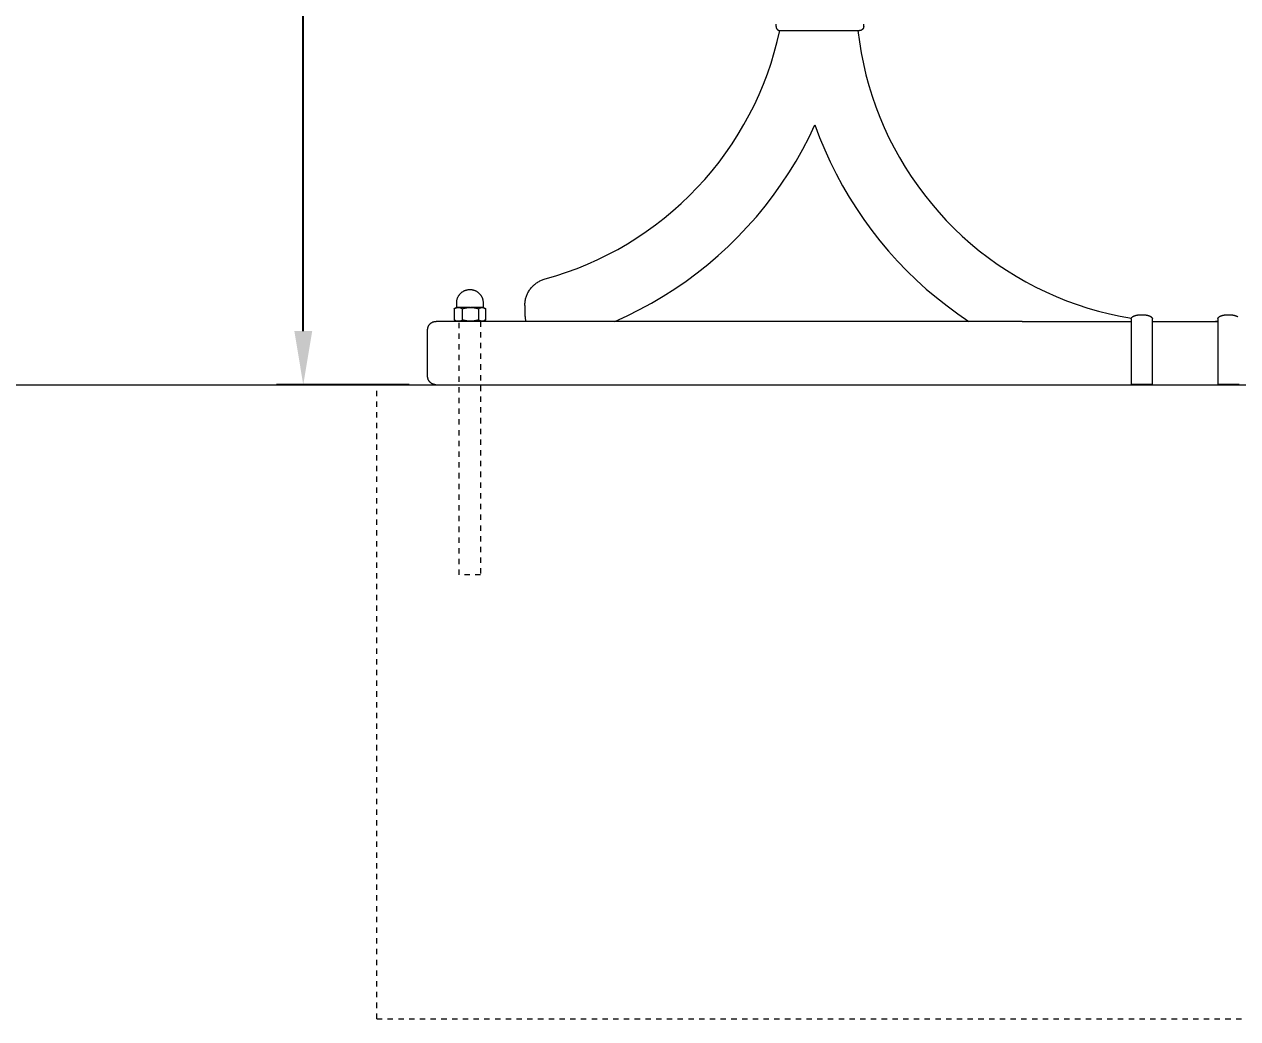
# Model space of a CAD drawing. Header units: inches. Extents: x -10 to 169, y -3 to 129.
# Drawn here: x 124.21 to 146.81, y 85.72 to 104.25 of the extents above; entities that cross this region are included whole.
import ezdxf

# ---------------------------------------------------------------- set-up
doc = ezdxf.new("R2010")
doc.units = ezdxf.units.IN
doc.linetypes.add('HIDDEN', pattern=[1.905, 1.27, -0.635])
for name, color, linetype, lineweight in [('ZANO_R', 7, 'Continuous', 0), ('ZANO_R_przerywana', 250, 'HIDDEN', 0), ('ZANO_W', 1, 'Continuous', 0)]:
    doc.layers.add(name, color=color, linetype=linetype, lineweight=lineweight)
doc.styles.get("Standard").update_dxf_attribs({"font": 'arial.ttf'})
doc.dimstyles.new('amerykanie', dxfattribs={"dimtxt": 50, "dimasz": 50, "dimexe": 0.5, "dimexo": 0.5, "dimgap": 1, "dimtad": 1, "dimdec": 0, "dimzin": 0, "dimlunit": 5, "dimtxsty": 'Standard', "dimcen": 0.09, "dimclrd": 1, "dimclre": 1, "dimclrt": 1, "dimazin": 0, "dimtfac": 1, "dimtdec": 0, "dimtmove": 0, "dimatfit": 3, "dimfxl": 1, "dimtzin": 0, "dimarcsym": 1})

# ---------------------------------------------------------------- blocks, each defined once
blk = doc.blocks.new('*D356')
at = {"layer": 'ZANO_W', "color": 1, "lineweight": -2}
for p, q in [((132.441, 129.43), (128.908, 129.43)), ((129.408, 98.535), (129.408, 128.43)), ((131.378, 97.535), (128.908, 97.535))]:
    blk.add_line(p, q, dxfattribs=at)
at = {"layer": 'ZANO_W', "color": 1}
for points in [[(129.575, 128.43), (129.242, 128.43), (129.408, 129.43)], [(129.242, 98.535), (129.575, 98.535), (129.408, 97.535)]]:
    blk.add_solid(points, dxfattribs=at)
at = {"layer": 'ZANO_W', "color": 1, "insert": (128.068, 113.482), "char_height": 1.625, "attachment_point": 5, "rotation": 90}
blk.add_mtext('31 7/8', dxfattribs=at)

msp = doc.modelspace()

# ---------------------------------------------------------------- linework, layer by layer
at = {"layer": 'ZANO_R'}
for p, q in [((138.212, 104.21204), (138.212, 104.25141)), ((138.212, 104.21204), (138.21204, 104.20932)), ((138.21204, 104.20932), (138.21218, 104.20661)), ((138.21218, 104.20661), (138.21242, 104.2039)), ((138.21242, 104.2039), (138.21274, 104.20121)), ((138.21274, 104.20121), (138.21316, 104.19852)), ((138.21316, 104.19852), (138.21368, 104.19585)), ((138.21368, 104.19585), (138.21428, 104.1932)), ((138.21428, 104.1932), (138.21498, 104.19058)), ((138.21498, 104.19058), (138.21576, 104.18798)), ((138.21576, 104.18798), (138.21664, 104.1854)), ((138.21664, 104.1854), (138.2176, 104.18286)), ((138.2176, 104.18286), (138.21865, 104.18036)), ((138.21865, 104.18036), (138.21979, 104.17789)), ((138.21979, 104.17789), (138.22101, 104.17546)), ((138.22101, 104.17546), (138.22231, 104.17308)), ((139.83492, 104.17345), (139.83356, 104.17113)), ((139.8362, 104.17581), (139.83492, 104.17345)), ((139.8374, 104.17822), (139.8362, 104.17581)), ((139.83851, 104.18067), (139.8374, 104.17822)), ((139.83954, 104.18315), (139.83851, 104.18067)), ((139.84048, 104.18567), (139.83954, 104.18315)), ((139.84134, 104.18822), (139.84048, 104.18567)), ((139.84211, 104.1908), (139.84134, 104.18822)), ((139.84279, 104.1934), (139.84211, 104.1908)), ((139.84338, 104.19602), (139.84279, 104.1934)), ((139.84388, 104.19866), (139.84338, 104.19602)), ((139.84429, 104.20132), (139.84388, 104.19866)), ((139.84461, 104.20399), (139.84429, 104.20132)), ((139.84484, 104.20667), (139.84461, 104.20399)), ((139.84498, 104.20935), (139.84484, 104.20667)), ((139.84503, 104.25141), (139.84498, 104.2541)), ((139.84503, 104.21204), (139.84498, 104.20935)), ((139.84503, 104.21204), (139.84503, 104.25141)), ((138.22231, 104.17308), (138.22369, 104.17074)), ((138.22369, 104.17074), (138.22516, 104.16845)), ((138.22516, 104.16845), (138.2267, 104.16622)), ((138.2267, 104.16622), (138.22832, 104.16404)), ((138.22832, 104.16404), (138.23001, 104.16191)), ((138.23001, 104.16191), (138.23178, 104.15985)), ((138.23178, 104.15985), (138.23362, 104.15784)), ((138.23362, 104.15784), (138.23552, 104.1559)), ((138.23411, 103.93012), (138.28119, 104.13388)), ((138.23552, 104.1559), (138.23749, 104.15403)), ((138.23749, 104.15403), (138.23952, 104.15223)), ((138.23952, 104.15223), (138.24162, 104.1505)), ((138.24162, 104.1505), (138.24377, 104.14884)), ((138.24377, 104.14884), (138.24598, 104.14726)), ((138.24598, 104.14726), (138.24824, 104.14575)), ((138.24824, 104.14575), (138.25055, 104.14433)), ((138.25055, 104.14433), (138.25291, 104.14298)), ((138.25291, 104.14298), (138.25531, 104.14172)), ((138.25531, 104.14172), (138.25776, 104.14054)), ((138.25776, 104.14054), (138.26025, 104.13944)), ((138.26025, 104.13944), (138.26277, 104.13843)), ((138.26277, 104.13843), (138.26533, 104.13751)), ((138.26533, 104.13751), (138.26791, 104.13668)), ((138.26791, 104.13668), (138.27053, 104.13594)), ((138.27053, 104.13594), (138.27316, 104.13528)), ((138.27316, 104.13528), (138.27582, 104.13472)), ((138.27582, 104.13472), (138.2785, 104.13426)), ((138.2785, 104.13426), (138.28119, 104.13388)), ((138.29074, 104.1333), (139.76629, 104.1333)), ((139.73719, 104.1333), (139.76392, 103.92615)), ((139.76898, 104.13334), (139.76629, 104.1333)), ((139.77166, 104.13348), (139.76898, 104.13334)), ((139.77434, 104.13371), (139.77166, 104.13348)), ((139.77701, 104.13403), (139.77434, 104.13371)), ((139.77967, 104.13444), (139.77701, 104.13403)), ((139.78231, 104.13495), (139.77967, 104.13444)), ((139.78493, 104.13554), (139.78231, 104.13495)), ((139.78753, 104.13622), (139.78493, 104.13554)), ((139.79011, 104.13699), (139.78753, 104.13622)), ((139.79266, 104.13785), (139.79011, 104.13699)), ((139.79517, 104.13879), (139.79266, 104.13785)), ((139.79766, 104.13982), (139.79517, 104.13879)), ((139.8001, 104.14093), (139.79766, 104.13982)), ((139.80251, 104.14213), (139.8001, 104.14093)), ((139.80488, 104.1434), (139.80251, 104.14213)), ((139.8072, 104.14476), (139.80488, 104.1434)), ((139.80947, 104.1462), (139.8072, 104.14476)), ((139.8117, 104.14771), (139.80947, 104.1462)), ((139.81386, 104.1493), (139.8117, 104.14771)), ((139.81598, 104.15096), (139.81386, 104.1493)), ((139.81804, 104.15269), (139.81598, 104.15096)), ((139.82003, 104.15449), (139.81804, 104.15269)), ((139.82197, 104.15636), (139.82003, 104.15449)), ((139.82383, 104.15829), (139.82197, 104.15636)), ((139.82563, 104.16029), (139.82383, 104.15829)), ((139.82737, 104.16235), (139.82563, 104.16029)), ((139.82903, 104.16446), (139.82737, 104.16235)), ((139.83062, 104.16663), (139.82903, 104.16446)), ((139.83213, 104.16885), (139.83062, 104.16663)), ((139.83356, 104.17113), (139.83213, 104.16885)), ((138.11922, 103.52802), (138.1801, 103.72809)), ((138.1801, 103.72809), (138.23411, 103.93012)), ((139.76392, 103.92615), (139.79769, 103.72003)), ((138.05153, 103.33014), (138.11922, 103.52802)), ((139.79769, 103.72003), (139.83849, 103.51519)), ((139.83849, 103.51519), (139.88624, 103.31186)), ((137.97713, 103.1347), (138.05153, 103.33014)), ((139.88624, 103.31186), (139.94092, 103.11028)), ((137.89608, 102.94191), (137.97713, 103.1347)), ((139.94092, 103.11028), (140.00244, 102.91068)), ((137.8085, 102.75201), (137.89608, 102.94191)), ((140.00244, 102.91068), (140.07073, 102.71329)), ((137.71448, 102.56521), (137.8085, 102.75201)), ((140.07073, 102.71329), (140.14572, 102.51836)), ((137.50756, 102.20178), (137.61413, 102.38173)), ((137.61413, 102.38173), (137.71448, 102.56521)), ((138.82712, 102.1468), (138.9368, 102.37626)), ((138.9368, 102.37626), (139.02388, 102.143)), ((140.14572, 102.51836), (140.22733, 102.32609)), ((137.39492, 102.02559), (137.50756, 102.20178)), ((138.70952, 101.92131), (138.82712, 102.1468)), ((139.02388, 102.143), (139.11886, 101.91285)), ((140.22733, 102.32609), (140.31544, 102.13672)), ((137.27631, 101.85335), (137.39492, 102.02559)), ((138.58413, 101.70005), (138.70952, 101.92131)), ((140.31544, 102.13672), (140.40997, 101.95047)), ((140.40997, 101.95047), (140.5108, 101.76756)), ((137.15189, 101.68526), (137.27631, 101.85335)), ((138.45112, 101.48329), (138.58413, 101.70005)), ((139.11886, 101.91285), (139.22164, 101.68608)), ((140.5108, 101.76756), (140.61782, 101.58819)), ((136.88618, 101.36232), (137.0218, 101.52152)), ((137.0218, 101.52152), (137.15189, 101.68526)), ((138.31063, 101.27129), (138.45112, 101.48329)), ((139.22164, 101.68608), (139.3321, 101.46294)), ((139.3321, 101.46294), (139.4501, 101.2437)), ((140.61782, 101.58819), (140.73089, 101.41258)), ((136.74521, 101.20785), (136.88618, 101.36232)), ((138.16285, 101.06432), (138.31063, 101.27129)), ((139.4501, 101.2437), (139.5755, 101.02861)), ((140.73089, 101.41258), (140.84989, 101.24093)), ((140.84989, 101.24093), (140.97468, 101.07344)), ((136.44785, 100.9138), (136.59904, 101.05828)), ((136.59904, 101.05828), (136.74521, 101.20785)), ((138.00794, 100.86262), (138.16285, 101.06432)), ((139.5755, 101.02861), (139.70817, 100.81792)), ((140.97468, 101.07344), (141.10511, 100.91031)), ((136.2918, 100.77457), (136.44785, 100.9138)), ((137.8461, 100.66644), (138.00794, 100.86262)), ((139.70817, 100.81792), (139.84795, 100.61188)), ((141.10511, 100.91031), (141.24104, 100.75173)), ((135.9659, 100.51251), (136.13109, 100.64076)), ((136.13109, 100.64076), (136.2918, 100.77457)), ((137.67753, 100.47601), (137.8461, 100.66644)), ((139.84795, 100.61188), (139.99467, 100.41072)), ((141.24104, 100.75173), (141.3823, 100.59788)), ((141.3823, 100.59788), (141.52873, 100.44893)), ((135.62286, 100.27332), (135.79643, 100.38998)), ((135.79643, 100.38998), (135.9659, 100.51251)), ((137.50243, 100.29158), (137.67753, 100.47601)), ((139.99467, 100.41072), (140.14816, 100.21469)), ((141.52873, 100.44893), (141.68015, 100.30508)), ((135.26428, 100.05812), (135.44541, 100.16266)), ((135.44541, 100.16266), (135.62286, 100.27332)), ((137.13349, 99.94155), (137.32101, 100.11335)), ((137.32101, 100.11335), (137.50243, 100.29158)), ((140.14816, 100.21469), (140.30826, 100.024)), ((141.68015, 100.30508), (141.8364, 100.16647)), ((141.8364, 100.16647), (141.99729, 100.03328)), ((134.89185, 99.86792), (135.07969, 99.95984)), ((135.07969, 99.95984), (135.26428, 100.05812)), ((136.9401, 99.77639), (137.13349, 99.94155)), ((140.30826, 100.024), (140.47476, 99.83888)), ((141.99729, 100.03328), (142.16262, 99.90566)), ((142.16262, 99.90566), (142.33222, 99.78375)), ((134.31102, 99.63139), (134.50728, 99.7036)), ((134.50728, 99.7036), (134.70097, 99.78247)), ((134.70097, 99.78247), (134.89185, 99.86792)), ((136.74107, 99.61806), (136.9401, 99.77639)), ((140.47476, 99.83888), (140.64747, 99.65955)), ((140.64747, 99.65955), (140.82621, 99.48622)), ((142.33222, 99.78375), (142.50588, 99.6677)), ((142.50588, 99.6677), (142.6834, 99.55765)), ((133.73925, 99.42278), (133.75347, 99.43309)), ((133.75347, 99.43309), (133.76803, 99.4429)), ((133.76803, 99.4429), (133.78291, 99.45221)), ((133.78291, 99.45221), (133.79811, 99.461)), ((133.79811, 99.461), (133.81361, 99.46926)), ((133.81361, 99.46926), (133.82937, 99.47699)), ((133.82937, 99.47699), (133.84539, 99.48418)), ((133.84539, 99.48418), (133.86165, 99.49081)), ((133.86165, 99.49081), (133.87813, 99.49687)), ((133.87813, 99.49687), (133.8948, 99.50237)), ((133.8948, 99.50237), (133.91166, 99.5073)), ((133.91166, 99.5073), (134.1124, 99.56593)), ((134.1124, 99.56593), (134.31102, 99.63139)), ((136.32708, 99.32268), (136.53665, 99.46677)), ((136.53665, 99.46677), (136.74107, 99.61806)), ((140.82621, 99.48622), (141.01075, 99.31908)), ((142.6834, 99.55765), (142.86457, 99.45372)), ((142.86457, 99.45372), (143.04919, 99.35604)), ((132.30555, 99.19853), (132.31028, 99.20547)), ((132.31028, 99.20547), (132.31524, 99.21226)), ((132.31524, 99.21226), (132.32043, 99.21886)), ((132.32043, 99.21886), (132.32584, 99.22529)), ((132.32584, 99.22529), (132.33147, 99.23153)), ((132.33147, 99.23153), (132.33731, 99.23757)), ((132.33731, 99.23757), (132.34335, 99.24341)), ((132.34335, 99.24341), (132.34959, 99.24904)), ((132.34959, 99.24904), (132.35602, 99.25445)), ((132.35602, 99.25445), (132.36262, 99.25964)), ((132.36262, 99.25964), (132.3694, 99.2646)), ((132.3694, 99.2646), (132.37635, 99.26933)), ((132.37635, 99.26933), (132.38345, 99.27382)), ((132.38345, 99.27382), (132.39071, 99.27806)), ((132.39071, 99.27806), (132.3981, 99.28205)), ((132.3981, 99.28205), (132.40562, 99.28579)), ((132.40562, 99.28579), (132.41327, 99.28927)), ((132.41327, 99.28927), (132.42103, 99.29248)), ((132.42103, 99.29248), (132.4289, 99.29543)), ((132.4289, 99.29543), (132.43687, 99.29811)), ((132.43687, 99.29811), (132.44492, 99.30051)), ((132.44492, 99.30051), (132.45305, 99.30264)), ((132.45305, 99.30264), (132.46124, 99.30449)), ((132.46124, 99.30449), (132.4695, 99.30606)), ((132.4695, 99.30606), (132.4778, 99.30735)), ((132.4778, 99.30735), (132.48614, 99.30835)), ((132.48614, 99.30835), (132.49451, 99.30906)), ((132.49451, 99.30906), (132.5029, 99.30949)), ((132.5029, 99.30949), (132.5113, 99.30964)), ((132.5113, 99.30964), (132.5197, 99.30949)), ((132.5197, 99.30949), (132.5281, 99.30906)), ((132.5281, 99.30906), (132.53647, 99.30835)), ((132.53647, 99.30835), (132.54481, 99.30735)), ((132.54481, 99.30735), (132.55311, 99.30606)), ((132.55311, 99.30606), (132.56137, 99.30449)), ((132.56137, 99.30449), (132.56956, 99.30264)), ((132.56956, 99.30264), (132.57769, 99.30051)), ((132.57769, 99.30051), (132.58574, 99.29811)), ((132.58574, 99.29811), (132.59371, 99.29543)), ((132.59371, 99.29543), (132.60157, 99.29248)), ((132.60157, 99.29248), (132.60934, 99.28927)), ((132.60934, 99.28927), (132.61698, 99.28579)), ((132.61698, 99.28579), (132.62451, 99.28205)), ((132.62451, 99.28205), (132.6319, 99.27806)), ((132.6319, 99.27806), (132.63915, 99.27382)), ((132.63915, 99.27382), (132.64626, 99.26933)), ((132.64626, 99.26933), (132.6532, 99.2646)), ((132.6532, 99.2646), (132.65998, 99.25964)), ((132.65998, 99.25964), (132.66659, 99.25445)), ((132.66659, 99.25445), (132.67302, 99.24904)), ((132.67302, 99.24904), (132.67926, 99.24341)), ((132.67926, 99.24341), (132.6853, 99.23757)), ((132.6853, 99.23757), (132.69114, 99.23153)), ((132.69114, 99.23153), (132.69676, 99.22529)), ((132.69676, 99.22529), (132.70218, 99.21886)), ((132.70218, 99.21886), (132.70737, 99.21226)), ((132.70737, 99.21226), (132.71233, 99.20547)), ((132.71233, 99.20547), (132.71706, 99.19853)), ((133.56475, 99.1858), (133.57094, 99.20223)), ((133.57094, 99.20223), (133.57769, 99.21844)), ((133.57769, 99.21844), (133.58499, 99.23441)), ((133.58499, 99.23441), (133.59284, 99.25012)), ((133.59284, 99.25012), (133.60122, 99.26555)), ((133.60122, 99.26555), (133.61012, 99.28068)), ((133.61012, 99.28068), (133.61954, 99.2955)), ((133.61954, 99.2955), (133.62946, 99.30999)), ((133.62946, 99.30999), (133.63987, 99.32413)), ((133.63987, 99.32413), (133.65076, 99.3379)), ((133.65076, 99.3379), (133.66211, 99.35129)), ((133.66211, 99.35129), (133.67392, 99.36429)), ((133.67392, 99.36429), (133.68617, 99.37687)), ((133.68617, 99.37687), (133.69884, 99.38902)), ((133.69884, 99.38902), (133.71192, 99.40074)), ((133.71192, 99.40074), (133.7254, 99.41199)), ((133.7254, 99.41199), (133.73925, 99.42278)), ((136.11262, 99.18599), (136.32708, 99.32268)), ((141.01075, 99.31908), (141.20088, 99.15833)), ((143.04919, 99.35604), (143.23703, 99.26471)), ((143.23703, 99.26471), (143.42788, 99.17985)), ((132.26338, 98.97597), (132.26351, 98.97607)), ((132.26351, 98.97607), (132.26363, 98.97617)), ((132.26363, 98.97617), (132.26375, 98.97628)), ((132.26375, 98.97628), (132.26387, 98.97639)), ((132.26387, 98.97639), (132.26398, 98.9765)), ((132.26398, 98.9765), (132.26409, 98.97662)), ((132.26409, 98.97662), (132.26419, 98.97675)), ((132.26419, 98.97675), (132.26429, 98.97687)), ((132.26429, 98.97687), (132.26439, 98.977)), ((132.26439, 98.977), (132.26448, 98.97714)), ((132.26448, 98.97714), (132.26456, 98.97727)), ((132.26456, 98.97727), (132.26464, 98.97741)), ((132.26464, 98.97741), (132.26472, 98.97755)), ((132.26472, 98.97755), (132.26479, 98.97769)), ((132.26479, 98.97769), (132.26486, 98.97784)), ((132.26486, 98.97784), (132.26492, 98.97799)), ((132.26492, 98.97799), (132.26497, 98.97814)), ((132.26497, 98.97814), (132.26503, 98.97829)), ((132.26503, 98.97829), (132.26507, 98.97845)), ((132.26507, 98.97845), (132.26511, 98.9786)), ((132.26511, 98.9786), (132.26515, 98.97876)), ((132.26515, 98.97876), (132.26518, 98.97892)), ((132.26518, 98.97892), (132.2652, 98.97908)), ((132.2652, 98.97908), (132.26522, 98.97924)), ((132.26522, 98.97924), (132.26523, 98.9794)), ((132.26523, 98.9794), (132.26524, 98.97956)), ((132.26524, 99.06358), (132.26538, 99.07198)), ((132.26524, 98.97972), (132.26524, 99.06358)), ((132.26524, 98.97956), (132.26524, 98.97972)), ((132.26538, 99.07198), (132.26581, 99.08037)), ((132.26581, 99.08037), (132.26653, 99.08874)), ((132.26653, 99.08874), (132.26753, 99.09708)), ((132.26753, 99.09708), (132.26882, 99.10538)), ((132.26882, 99.10538), (132.27039, 99.11364)), ((132.27039, 99.11364), (132.27224, 99.12183)), ((132.27224, 99.12183), (132.27437, 99.12996)), ((132.27437, 99.12996), (132.27677, 99.13801)), ((132.27677, 99.13801), (132.27945, 99.14598)), ((132.27945, 99.14598), (132.2824, 99.15384)), ((132.2824, 99.15384), (132.28561, 99.16161)), ((132.28561, 99.16161), (132.28909, 99.16926)), ((132.28909, 99.16926), (132.29283, 99.17678)), ((132.29283, 99.17678), (132.29682, 99.18417)), ((132.29682, 99.18417), (132.30106, 99.19143)), ((132.30106, 99.19143), (132.30555, 99.19853)), ((132.71706, 99.19853), (132.72155, 99.19143)), ((132.72155, 99.19143), (132.72579, 99.18417)), ((132.72579, 99.18417), (132.72978, 99.17678)), ((132.72978, 99.17678), (132.73352, 99.16926)), ((132.73352, 99.16926), (132.737, 99.16161)), ((132.737, 99.16161), (132.74021, 99.15384)), ((132.74021, 99.15384), (132.74316, 99.14598)), ((132.74316, 99.14598), (132.74584, 99.13801)), ((132.74584, 99.13801), (132.74824, 99.12996)), ((132.74824, 99.12996), (132.75037, 99.12183)), ((132.75037, 99.12183), (132.75222, 99.11364)), ((132.75222, 99.11364), (132.75379, 99.10538)), ((132.75379, 99.10538), (132.75508, 99.09708)), ((132.75508, 99.09708), (132.75608, 99.08874)), ((132.75608, 99.08874), (132.75679, 99.08037)), ((132.75679, 99.08037), (132.75722, 99.07198)), ((132.75722, 99.07198), (132.75737, 99.06358)), ((132.75737, 99.06358), (132.75737, 98.97972)), ((132.75737, 98.97972), (132.75737, 98.97956)), ((132.75737, 98.97956), (132.75738, 98.9794)), ((132.75738, 98.9794), (132.75739, 98.97924)), ((132.75739, 98.97924), (132.75741, 98.97908)), ((132.75741, 98.97908), (132.75743, 98.97892)), ((132.75743, 98.97892), (132.75746, 98.97876)), ((132.75746, 98.97876), (132.7575, 98.9786)), ((132.7575, 98.9786), (132.75754, 98.97845)), ((132.75754, 98.97845), (132.75758, 98.97829)), ((132.75758, 98.97829), (132.75763, 98.97814)), ((132.75763, 98.97814), (132.75769, 98.97799)), ((132.75769, 98.97799), (132.75775, 98.97784)), ((132.75775, 98.97784), (132.75782, 98.97769)), ((132.75782, 98.97769), (132.75789, 98.97755)), ((132.75789, 98.97755), (132.75797, 98.97741)), ((132.75797, 98.97741), (132.75805, 98.97727)), ((132.75805, 98.97727), (132.75813, 98.97714)), ((132.75813, 98.97714), (132.75822, 98.977)), ((132.75822, 98.977), (132.75832, 98.97687)), ((132.75832, 98.97687), (132.75842, 98.97675)), ((132.75842, 98.97675), (132.75852, 98.97662)), ((132.75852, 98.97662), (132.75863, 98.9765)), ((132.75863, 98.9765), (132.75874, 98.97639)), ((132.75874, 98.97639), (132.75886, 98.97628)), ((132.75886, 98.97628), (132.75898, 98.97617)), ((132.75898, 98.97617), (132.7591, 98.97607)), ((132.7591, 98.97607), (132.75922, 98.97597)), ((133.53493, 99.01363), (133.53523, 99.03119)), ((133.53493, 99.01363), (133.53493, 98.85051)), ((133.53523, 99.03119), (133.53613, 99.04872)), ((133.53613, 99.04872), (133.53763, 99.06622)), ((133.53763, 99.06622), (133.53974, 99.08365)), ((133.53974, 99.08365), (133.54244, 99.101)), ((133.54244, 99.101), (133.54573, 99.11825)), ((133.54573, 99.11825), (133.54961, 99.13537)), ((133.54961, 99.13537), (133.55408, 99.15235)), ((133.55408, 99.15235), (133.55913, 99.16917)), ((133.55913, 99.16917), (133.56475, 99.1858)), ((135.67008, 98.93541), (135.89354, 99.05684)), ((135.89354, 99.05684), (136.11262, 99.18599)), ((141.20088, 99.15833), (141.39638, 99.00416)), ((141.39638, 99.00416), (141.59703, 98.85674)), ((143.42788, 99.17985), (143.62151, 99.10155)), ((143.62151, 99.10155), (143.8177, 99.0299)), ((143.8177, 99.0299), (144.01622, 98.96499)), ((132.22224, 98.95585), (132.21605, 98.95214)), ((132.21605, 98.95214), (132.22086, 98.95487)), ((132.21605, 98.95214), (132.21605, 98.74194)), ((132.22086, 98.95487), (132.22576, 98.95743)), ((132.22224, 98.95585), (132.2554, 98.97499)), ((132.22576, 98.95743), (132.23074, 98.95984)), ((132.23074, 98.95984), (132.2358, 98.96207)), ((132.2358, 98.96207), (132.24094, 98.96414)), ((132.24094, 98.96414), (132.24614, 98.96603)), ((132.24614, 98.96603), (132.2514, 98.96775)), ((132.2514, 98.96775), (132.25671, 98.96929)), ((132.29269, 98.97499), (132.2554, 98.97499)), ((132.25671, 98.96929), (132.26207, 98.97065)), ((132.26086, 98.97504), (132.26102, 98.97505)), ((132.26102, 98.97505), (132.26118, 98.97507)), ((132.26118, 98.97507), (132.26134, 98.97509)), ((132.26134, 98.97509), (132.26149, 98.97512)), ((132.26149, 98.97512), (132.26165, 98.97515)), ((132.26165, 98.97515), (132.26181, 98.97519)), ((132.26181, 98.97519), (132.26196, 98.97524)), ((132.26196, 98.97524), (132.26211, 98.97529)), ((132.26207, 98.97065), (132.26748, 98.97183)), ((132.26211, 98.97529), (132.26226, 98.97534)), ((132.26226, 98.97534), (132.26241, 98.9754)), ((132.26241, 98.9754), (132.26256, 98.97547)), ((132.26256, 98.97547), (132.2627, 98.97554)), ((132.2627, 98.97554), (132.26284, 98.97562)), ((132.26284, 98.97562), (132.26298, 98.9757)), ((132.26298, 98.9757), (132.26312, 98.97578)), ((132.26312, 98.97578), (132.26325, 98.97587)), ((132.26325, 98.97587), (132.26338, 98.97597)), ((132.26748, 98.97183), (132.27292, 98.97283)), ((132.27292, 98.97283), (132.27839, 98.97364)), ((132.27839, 98.97364), (132.28389, 98.97428)), ((132.28389, 98.97428), (132.2894, 98.97473)), ((132.2894, 98.97473), (132.29493, 98.97499)), ((132.29497, 98.97499), (132.3005, 98.97473)), ((132.51721, 98.97499), (132.29714, 98.97499)), ((132.3005, 98.97473), (132.30601, 98.97428)), ((132.30601, 98.97428), (132.31151, 98.97364)), ((132.31151, 98.97364), (132.31699, 98.97283)), ((132.31699, 98.97283), (132.32243, 98.97183)), ((132.32243, 98.97183), (132.32784, 98.97065)), ((132.32784, 98.97065), (132.33321, 98.96929)), ((132.33321, 98.96929), (132.33852, 98.96775)), ((132.33852, 98.96775), (132.34378, 98.96603)), ((132.34378, 98.96603), (132.34899, 98.96414)), ((132.34899, 98.96414), (132.35412, 98.96207)), ((132.35412, 98.96207), (132.35919, 98.95984)), ((132.35919, 98.95984), (132.36417, 98.95743)), ((132.36417, 98.95743), (132.36908, 98.95487)), ((132.36908, 98.95487), (132.37389, 98.95214)), ((132.37389, 98.95214), (132.3899, 98.95674)), ((132.37389, 98.74194), (132.37389, 98.95214)), ((132.3899, 98.95674), (132.40604, 98.96084)), ((132.40604, 98.96084), (132.4223, 98.96442)), ((132.4223, 98.96442), (132.43867, 98.96749)), ((132.43867, 98.96749), (132.45513, 98.97004)), ((132.45513, 98.97004), (132.47166, 98.97206)), ((132.47166, 98.97206), (132.48825, 98.97357)), ((132.48825, 98.97357), (132.50487, 98.97454)), ((132.50487, 98.97454), (132.52152, 98.97499)), ((132.52152, 98.97499), (132.53817, 98.97454)), ((132.73774, 98.97499), (132.52552, 98.97499)), ((132.53817, 98.97454), (132.55479, 98.97357)), ((132.55479, 98.97357), (132.57138, 98.97206)), ((132.57138, 98.97206), (132.58791, 98.97004)), ((132.58791, 98.97004), (132.60437, 98.96749)), ((132.60437, 98.96749), (132.62074, 98.96442)), ((132.62074, 98.96442), (132.637, 98.96084)), ((132.637, 98.96084), (132.65315, 98.95674)), ((132.65315, 98.95674), (132.66915, 98.95214)), ((132.66915, 98.95214), (132.67275, 98.95452)), ((132.66915, 98.95214), (132.66915, 98.74194)), ((132.67275, 98.95452), (132.67642, 98.95679)), ((132.67642, 98.95679), (132.68017, 98.95893)), ((132.68017, 98.95893), (132.68398, 98.96095)), ((132.68398, 98.96095), (132.68786, 98.96284)), ((132.68786, 98.96284), (132.6918, 98.9646)), ((132.6918, 98.9646), (132.6958, 98.96623)), ((132.6958, 98.96623), (132.69984, 98.96773)), ((132.69984, 98.96773), (132.70394, 98.96909)), ((132.70394, 98.96909), (132.70808, 98.97031)), ((132.70808, 98.97031), (132.71225, 98.9714)), ((132.71225, 98.9714), (132.71646, 98.97235)), ((132.71646, 98.97235), (132.7207, 98.97316)), ((132.7207, 98.97316), (132.72497, 98.97383)), ((132.72497, 98.97383), (132.72925, 98.97436)), ((132.72925, 98.97436), (132.73355, 98.97475)), ((132.73355, 98.97475), (132.73786, 98.97499)), ((132.73786, 98.97499), (132.74217, 98.97475)), ((132.7602, 98.97499), (132.73969, 98.97499)), ((132.74217, 98.97475), (132.74646, 98.97436)), ((132.74646, 98.97436), (132.75075, 98.97383)), ((132.75075, 98.97383), (132.75501, 98.97316)), ((132.75501, 98.97316), (132.75925, 98.97235)), ((132.75922, 98.97597), (132.75935, 98.97587)), ((132.75925, 98.97235), (132.76346, 98.9714)), ((132.75935, 98.97587), (132.75949, 98.97578)), ((132.75949, 98.97578), (132.75962, 98.9757)), ((132.75962, 98.9757), (132.75976, 98.97562)), ((132.75976, 98.97562), (132.7599, 98.97554)), ((132.7599, 98.97554), (132.76005, 98.97547)), ((132.76005, 98.97547), (132.7602, 98.9754)), ((132.7602, 98.9754), (132.76034, 98.97534)), ((132.76553, 98.97499), (132.7602, 98.97499)), ((132.76034, 98.97534), (132.76049, 98.97529)), ((132.76049, 98.97529), (132.76065, 98.97524)), ((132.76065, 98.97524), (132.7608, 98.97519)), ((132.7608, 98.97519), (132.76096, 98.97515)), ((132.76096, 98.97515), (132.76111, 98.97512)), ((132.76111, 98.97512), (132.76127, 98.97509)), ((132.76127, 98.97509), (132.76143, 98.97507)), ((132.76143, 98.97507), (132.76159, 98.97505)), ((132.76159, 98.97505), (132.76175, 98.97504)), ((132.76346, 98.9714), (132.76764, 98.97031)), ((132.76683, 98.97499), (132.76553, 98.97499)), ((132.76714, 98.97499), (132.76683, 98.97499)), ((132.7672, 98.97499), (132.76714, 98.97499)), ((132.7672, 98.97499), (132.76721, 98.97499)), ((132.76721, 98.97499), (132.7672, 98.97499)), ((132.76721, 98.97499), (132.79814, 98.95713)), ((132.76721, 98.97499), (132.76721, 98.97499)), ((132.76721, 98.97499), (132.76721, 98.97499)), ((132.76764, 98.97031), (132.77177, 98.96909)), ((132.77177, 98.96909), (132.77587, 98.96773)), ((132.77587, 98.96773), (132.77992, 98.96623)), ((132.77992, 98.96623), (132.78391, 98.9646)), ((132.78391, 98.9646), (132.78785, 98.96284)), ((132.78785, 98.96284), (132.79173, 98.96095)), ((132.79173, 98.96095), (132.79555, 98.95893)), ((132.79555, 98.95893), (132.79929, 98.95679)), ((132.79929, 98.95679), (132.80297, 98.95452)), ((132.80297, 98.95452), (132.80656, 98.95214)), ((132.80656, 98.74194), (132.80656, 98.95214)), ((133.53493, 98.85051), (133.53521, 98.83353)), ((133.53521, 98.83353), (133.53605, 98.81657)), ((133.53605, 98.81657), (133.53746, 98.79965)), ((133.53746, 98.79965), (133.53943, 98.78278)), ((133.53943, 98.78278), (133.54195, 98.76599)), ((133.54195, 98.76599), (133.54503, 98.7493)), ((135.21116, 98.71625), (135.44253, 98.82183)), ((135.44253, 98.82183), (135.67008, 98.93541)), ((141.59703, 98.85674), (141.80259, 98.71625)), ((144.01622, 98.96499), (144.21685, 98.9069)), ((144.21685, 98.9069), (144.41934, 98.85568)), ((144.41934, 98.85568), (144.62346, 98.81141)), ((144.62346, 98.81141), (144.82897, 98.77413)), ((144.82652, 98.76072), (144.82653, 98.76156)), ((144.82652, 98.76072), (144.82652, 98.7569)), ((144.82652, 98.7569), (144.82652, 98.7468)), ((144.82653, 98.76156), (144.82656, 98.76241)), ((144.82656, 98.76241), (144.82661, 98.76327)), ((144.82661, 98.76327), (144.82668, 98.76412)), ((144.82668, 98.76412), (144.82677, 98.76498)), ((144.82677, 98.76498), (144.82688, 98.76585)), ((144.82688, 98.76585), (144.82701, 98.76671)), ((144.82701, 98.76671), (144.82716, 98.76758)), ((144.82716, 98.76758), (144.82733, 98.76845)), ((144.82733, 98.76845), (144.82752, 98.76933)), ((144.82752, 98.76933), (144.82774, 98.7702)), ((144.82774, 98.7702), (144.82798, 98.77108)), ((144.82798, 98.77108), (144.82824, 98.77196)), ((144.82824, 98.77196), (144.82852, 98.77285)), ((144.82852, 98.77285), (144.82882, 98.77373)), ((144.82882, 98.77373), (144.82915, 98.77462)), ((144.82915, 98.77462), (144.8295, 98.77551)), ((144.8295, 98.77551), (144.82987, 98.77639)), ((144.82987, 98.77639), (144.83027, 98.77728)), ((144.83027, 98.77728), (144.83069, 98.77817)), ((144.83069, 98.77817), (144.83113, 98.77906)), ((144.83113, 98.77906), (144.8316, 98.77995)), ((144.8316, 98.77995), (144.83209, 98.78085)), ((144.83209, 98.78085), (144.8326, 98.78174)), ((144.8326, 98.78174), (144.83314, 98.78263)), ((144.83314, 98.78263), (144.8337, 98.78352)), ((144.8337, 98.78352), (144.83429, 98.78441)), ((144.83429, 98.78441), (144.83489, 98.7853)), ((144.83489, 98.7853), (144.83553, 98.78618)), ((144.83553, 98.78618), (144.83619, 98.78707)), ((144.83619, 98.78707), (144.83687, 98.78795)), ((144.83687, 98.78795), (144.83758, 98.78884)), ((144.83758, 98.78884), (144.83831, 98.78972)), ((144.83831, 98.78972), (144.83907, 98.79059)), ((144.83907, 98.79059), (144.84065, 98.79234)), ((144.84065, 98.79234), (144.84233, 98.79408)), ((144.84233, 98.79408), (144.84411, 98.7958)), ((144.84411, 98.7958), (144.84599, 98.79751)), ((144.84599, 98.79751), (144.84796, 98.7992)), ((144.84796, 98.7992), (144.85003, 98.80087)), ((144.85003, 98.80087), (144.85219, 98.80252)), ((144.85219, 98.80252), (144.85444, 98.80414)), ((144.85444, 98.80414), (144.85679, 98.80575)), ((144.85679, 98.80575), (144.85922, 98.80732)), ((144.85922, 98.80732), (144.86174, 98.80887)), ((144.86174, 98.80887), (144.86435, 98.81038)), ((144.86435, 98.81038), (144.86703, 98.81187)), ((144.86703, 98.81187), (144.8698, 98.81332)), ((144.8698, 98.81332), (144.87265, 98.81473)), ((144.87265, 98.81473), (144.87556, 98.81611)), ((144.87556, 98.81611), (144.87856, 98.81746)), ((144.87856, 98.81746), (144.88162, 98.81876)), ((144.88162, 98.81876), (144.88474, 98.82002)), ((144.88474, 98.82002), (144.88793, 98.82124)), ((144.88793, 98.82124), (144.89117, 98.82242)), ((144.89117, 98.82242), (144.89783, 98.82465)), ((144.89783, 98.82465), (144.90467, 98.82671)), ((144.90467, 98.82671), (144.91167, 98.82857)), ((144.91167, 98.82857), (144.9188, 98.83025)), ((144.9188, 98.83025), (144.92603, 98.83174)), ((144.92603, 98.83174), (144.93333, 98.83304)), ((144.93333, 98.83304), (144.94067, 98.83416)), ((144.94067, 98.83416), (144.94801, 98.83509)), ((144.94801, 98.83509), (144.95534, 98.83583)), ((144.95534, 98.83583), (144.96263, 98.8364)), ((144.96263, 98.8364), (144.96985, 98.8368)), ((144.96985, 98.8368), (144.97698, 98.83703)), ((144.97698, 98.83703), (144.984, 98.83711)), ((144.984, 98.83711), (145.06274, 98.83711)), ((145.06274, 98.83711), (145.06976, 98.83703)), ((145.06976, 98.83703), (145.07689, 98.8368)), ((145.07689, 98.8368), (145.08411, 98.8364)), ((145.08411, 98.8364), (145.09139, 98.83583)), ((145.09139, 98.83583), (145.09872, 98.83509)), ((145.09872, 98.83509), (145.10607, 98.83416)), ((145.10607, 98.83416), (145.11341, 98.83304)), ((145.11341, 98.83304), (145.1207, 98.83174)), ((145.1207, 98.83174), (145.12793, 98.83025)), ((145.12793, 98.83025), (145.13507, 98.82857)), ((145.13507, 98.82857), (145.14207, 98.82671)), ((145.14207, 98.82671), (145.14891, 98.82465)), ((145.14891, 98.82465), (145.15556, 98.82242)), ((145.15556, 98.82242), (145.15881, 98.82124)), ((145.15881, 98.82124), (145.162, 98.82002)), ((145.162, 98.82002), (145.16512, 98.81876)), ((145.16512, 98.81876), (145.16818, 98.81746)), ((145.16818, 98.81746), (145.17117, 98.81611)), ((145.17117, 98.81611), (145.17409, 98.81473)), ((145.17409, 98.81473), (145.17694, 98.81332)), ((145.17694, 98.81332), (145.1797, 98.81187)), ((145.1797, 98.81187), (145.18239, 98.81038)), ((145.18239, 98.81038), (145.185, 98.80887)), ((145.185, 98.80887), (145.18752, 98.80732)), ((145.18752, 98.80732), (145.18995, 98.80575)), ((145.18995, 98.80575), (145.19229, 98.80414)), ((145.19229, 98.80414), (145.19455, 98.80252)), ((145.19455, 98.80252), (145.19671, 98.80087)), ((145.19671, 98.80087), (145.19877, 98.7992)), ((145.19877, 98.7992), (145.20075, 98.79751)), ((145.20075, 98.79751), (145.20262, 98.7958)), ((145.20262, 98.7958), (145.2044, 98.79408)), ((145.2044, 98.79408), (145.20609, 98.79234)), ((145.20609, 98.79234), (145.20767, 98.79059)), ((145.20767, 98.79059), (145.20843, 98.78972)), ((145.20843, 98.78972), (145.20916, 98.78884)), ((145.20916, 98.78884), (145.20987, 98.78795)), ((145.20987, 98.78795), (145.21055, 98.78707)), ((145.21055, 98.78707), (145.21121, 98.78618)), ((145.21121, 98.78618), (145.21184, 98.7853)), ((145.21184, 98.7853), (145.21245, 98.78441)), ((145.21245, 98.78441), (145.21304, 98.78352)), ((145.21304, 98.78352), (145.2136, 98.78263)), ((145.2136, 98.78263), (145.21414, 98.78174)), ((145.21414, 98.78174), (145.21465, 98.78085)), ((145.21465, 98.78085), (145.21514, 98.77995)), ((145.21514, 98.77995), (145.21561, 98.77906)), ((145.21561, 98.77906), (145.21605, 98.77817)), ((145.21605, 98.77817), (145.21647, 98.77728)), ((145.21647, 98.77728), (145.21686, 98.77639)), ((145.21686, 98.77639), (145.21724, 98.77551)), ((145.21724, 98.77551), (145.21759, 98.77462)), ((145.21759, 98.77462), (145.21791, 98.77373)), ((145.21791, 98.77373), (145.21822, 98.77285)), ((145.21822, 98.77285), (145.2185, 98.77196)), ((145.2185, 98.77196), (145.21876, 98.77108)), ((145.21876, 98.77108), (145.219, 98.7702)), ((145.219, 98.7702), (145.21921, 98.76933)), ((145.21921, 98.76933), (145.21941, 98.76845)), ((145.21941, 98.76845), (145.21958, 98.76758)), ((145.21958, 98.76758), (145.21973, 98.76671)), ((145.21973, 98.76671), (145.21986, 98.76585)), ((145.21986, 98.76585), (145.21997, 98.76498)), ((145.21997, 98.76498), (145.22006, 98.76412)), ((145.22006, 98.76412), (145.22013, 98.76327)), ((145.22013, 98.76327), (145.22018, 98.76241)), ((145.22018, 98.76241), (145.22021, 98.76156)), ((145.22021, 98.76156), (145.22022, 98.76072)), ((145.22022, 98.7569), (145.22022, 98.76072)), ((145.22022, 98.7468), (145.22022, 98.7569)), ((146.44069, 98.76072), (146.4407, 98.76156)), ((146.44069, 98.76072), (146.44069, 98.7569)), ((146.44069, 98.7569), (146.44069, 98.7468)), ((146.4407, 98.76156), (146.44073, 98.76241)), ((146.44073, 98.76241), (146.44078, 98.76327)), ((146.44078, 98.76327), (146.44085, 98.76412)), ((146.44085, 98.76412), (146.44094, 98.76498)), ((146.44094, 98.76498), (146.44105, 98.76585)), ((146.44105, 98.76585), (146.44118, 98.76671)), ((146.44118, 98.76671), (146.44133, 98.76758)), ((146.44133, 98.76758), (146.4415, 98.76845)), ((146.4415, 98.76845), (146.4417, 98.76933)), ((146.4417, 98.76933), (146.44191, 98.7702)), ((146.44191, 98.7702), (146.44215, 98.77108)), ((146.44215, 98.77108), (146.44241, 98.77196)), ((146.44241, 98.77196), (146.44269, 98.77285)), ((146.44269, 98.77285), (146.443, 98.77373)), ((146.443, 98.77373), (146.44332, 98.77462)), ((146.44332, 98.77462), (146.44367, 98.77551)), ((146.44367, 98.77551), (146.44405, 98.77639)), ((146.44405, 98.77639), (146.44444, 98.77728)), ((146.44444, 98.77728), (146.44486, 98.77817)), ((146.44486, 98.77817), (146.4453, 98.77906)), ((146.4453, 98.77906), (146.44577, 98.77995)), ((146.44577, 98.77995), (146.44626, 98.78085)), ((146.44626, 98.78085), (146.44677, 98.78174)), ((146.44677, 98.78174), (146.44731, 98.78263)), ((146.44731, 98.78263), (146.44787, 98.78352)), ((146.44787, 98.78352), (146.44846, 98.78441)), ((146.44846, 98.78441), (146.44907, 98.7853)), ((146.44907, 98.7853), (146.4497, 98.78618)), ((146.4497, 98.78618), (146.45036, 98.78707)), ((146.45036, 98.78707), (146.45104, 98.78795)), ((146.45104, 98.78795), (146.45175, 98.78884)), ((146.45175, 98.78884), (146.45248, 98.78972)), ((146.45248, 98.78972), (146.45324, 98.79059)), ((146.45324, 98.79059), (146.45482, 98.79234)), ((146.45482, 98.79234), (146.45651, 98.79408)), ((146.45651, 98.79408), (146.45829, 98.7958)), ((146.45829, 98.7958), (146.46016, 98.79751)), ((146.46016, 98.79751), (146.46214, 98.7992)), ((146.46214, 98.7992), (146.4642, 98.80087)), ((146.4642, 98.80087), (146.46636, 98.80252)), ((146.46636, 98.80252), (146.46862, 98.80414)), ((146.46862, 98.80414), (146.47096, 98.80575)), ((146.47096, 98.80575), (146.47339, 98.80732)), ((146.47339, 98.80732), (146.47591, 98.80887)), ((146.47591, 98.80887), (146.47852, 98.81038)), ((146.47852, 98.81038), (146.48121, 98.81187)), ((146.48121, 98.81187), (146.48397, 98.81332)), ((146.48397, 98.81332), (146.48682, 98.81473)), ((146.48682, 98.81473), (146.48974, 98.81611)), ((146.48974, 98.81611), (146.49273, 98.81746)), ((146.49273, 98.81746), (146.49579, 98.81876)), ((146.49579, 98.81876), (146.49891, 98.82002)), ((146.49891, 98.82002), (146.5021, 98.82124)), ((146.5021, 98.82124), (146.50535, 98.82242)), ((146.50535, 98.82242), (146.512, 98.82465)), ((146.512, 98.82465), (146.51884, 98.82671)), ((146.51884, 98.82671), (146.52584, 98.82857)), ((146.52584, 98.82857), (146.53298, 98.83025)), ((146.53298, 98.83025), (146.54021, 98.83174)), ((146.54021, 98.83174), (146.5475, 98.83304)), ((146.5475, 98.83304), (146.55484, 98.83416)), ((146.55484, 98.83416), (146.56219, 98.83509)), ((146.56219, 98.83509), (146.56952, 98.83583)), ((146.56952, 98.83583), (146.5768, 98.8364)), ((146.5768, 98.8364), (146.58402, 98.8368)), ((146.58402, 98.8368), (146.59115, 98.83703)), ((146.59115, 98.83703), (146.59817, 98.83711)), ((146.59817, 98.83711), (146.67691, 98.83711)), ((146.67691, 98.83711), (146.68393, 98.83703)), ((146.68393, 98.83703), (146.69106, 98.8368)), ((146.69106, 98.8368), (146.69828, 98.8364)), ((146.69828, 98.8364), (146.70557, 98.83583)), ((146.70557, 98.83583), (146.7129, 98.83509)), ((146.7129, 98.83509), (146.72024, 98.83416)), ((146.72024, 98.83416), (146.72758, 98.83304)), ((146.72758, 98.83304), (146.73488, 98.83174)), ((146.73488, 98.83174), (146.74211, 98.83025)), ((146.74211, 98.83025), (146.74924, 98.82857)), ((146.74924, 98.82857), (146.75624, 98.82671)), ((146.75624, 98.82671), (146.76308, 98.82465)), ((146.76308, 98.82465), (146.76974, 98.82242)), ((146.76974, 98.82242), (146.77298, 98.82124)), ((146.77298, 98.82124), (146.77617, 98.82002)), ((146.77617, 98.82002), (146.77929, 98.81876)), ((146.77929, 98.81876), (146.78235, 98.81746)), ((146.78235, 98.81746), (146.78534, 98.81611)), ((146.78534, 98.81611), (146.78826, 98.81473)), ((146.78826, 98.81473), (146.79111, 98.81332)), ((146.79111, 98.81332), (146.79388, 98.81187)), ((146.79388, 98.81187), (146.79656, 98.81038)), ((146.79656, 98.81038), (146.79917, 98.80887)), ((146.79917, 98.80887), (146.80169, 98.80732)), ((146.80169, 98.80732), (146.80412, 98.80575)), ((146.80412, 98.80575), (146.80647, 98.80414)), ((146.80647, 98.80414), (146.80872, 98.80252)), ((146.80872, 98.80252), (146.81088, 98.80087)), ((131.7239, 98.55877), (131.72398, 98.5636)), ((131.7239, 98.52895), (131.7239, 98.55877)), ((131.7239, 97.69263), (131.7239, 98.52895)), ((131.72398, 98.5636), (131.7242, 98.56842)), ((131.7242, 98.56842), (131.72457, 98.57324)), ((131.72457, 98.57324), (131.72509, 98.57804)), ((131.72509, 98.57804), (131.72575, 98.58282)), ((131.72575, 98.58282), (131.72656, 98.58758)), ((131.72656, 98.58758), (131.72752, 98.59231)), ((131.72752, 98.59231), (131.72877, 98.59764)), ((131.72877, 98.59764), (131.73022, 98.60292)), ((131.73022, 98.60292), (131.73184, 98.60815)), ((131.73184, 98.60815), (131.73365, 98.61332)), ((131.73365, 98.61332), (131.73564, 98.61842)), ((131.73564, 98.61842), (131.7378, 98.62346)), ((131.7378, 98.62346), (131.74013, 98.62841)), ((131.74013, 98.62841), (131.74264, 98.63328)), ((131.74264, 98.63328), (131.74532, 98.63806)), ((131.74532, 98.63806), (131.74815, 98.64274)), ((131.74815, 98.64274), (131.75115, 98.64732)), ((131.75115, 98.64732), (131.75431, 98.65179)), ((131.75431, 98.65179), (131.75762, 98.65616)), ((131.75762, 98.65616), (131.76108, 98.6604)), ((131.76108, 98.6604), (131.76469, 98.66452)), ((131.76469, 98.66452), (131.76844, 98.66851)), ((131.76844, 98.66851), (131.77232, 98.67237)), ((131.77232, 98.67237), (131.77633, 98.6761)), ((131.77633, 98.6761), (131.78048, 98.67968)), ((131.78048, 98.67968), (131.78474, 98.68311)), ((131.78474, 98.68311), (131.78912, 98.6864)), ((131.78912, 98.6864), (131.79362, 98.68953)), ((131.79362, 98.68953), (131.79821, 98.6925)), ((131.79821, 98.6925), (131.80291, 98.69531)), ((131.80291, 98.69531), (131.80771, 98.69796)), ((131.80771, 98.69796), (131.81259, 98.70043)), ((131.81259, 98.70043), (131.81756, 98.70274)), ((131.81756, 98.70274), (131.8226, 98.70487)), ((131.8226, 98.70487), (131.82772, 98.70683)), ((131.82772, 98.70683), (131.8329, 98.7086)), ((131.8329, 98.7086), (131.83814, 98.7102)), ((131.83814, 98.7102), (131.84343, 98.71161)), ((131.84343, 98.71161), (131.84876, 98.71284)), ((131.84876, 98.71284), (131.85414, 98.71388)), ((131.85414, 98.71388), (131.85955, 98.71473)), ((131.85955, 98.71473), (131.86498, 98.7154)), ((131.86498, 98.7154), (131.87044, 98.71587)), ((131.87044, 98.71587), (131.87591, 98.71616)), ((131.87591, 98.71616), (131.88138, 98.71625)), ((133.10186, 98.71625), (131.88138, 98.71625)), ((132.21605, 98.74194), (132.22224, 98.73823)), ((132.21605, 98.74194), (132.22086, 98.73921)), ((132.22086, 98.73921), (132.22576, 98.73664)), ((132.2554, 98.71909), (132.22224, 98.73823)), ((132.22576, 98.73664), (132.23075, 98.73424)), ((132.23075, 98.73424), (132.23581, 98.732)), ((132.2554, 98.71909), (132.23571, 98.71909)), ((132.23581, 98.732), (132.24095, 98.72994)), ((132.24095, 98.72994), (132.24615, 98.72805)), ((132.24615, 98.72805), (132.25141, 98.72633)), ((132.25141, 98.72633), (132.25673, 98.72479)), ((132.29269, 98.71909), (132.2554, 98.71909)), ((132.25673, 98.72479), (132.2621, 98.72343)), ((132.2621, 98.72343), (132.2675, 98.72225)), ((132.2675, 98.72225), (132.27295, 98.72125)), ((132.27295, 98.72125), (132.27842, 98.72043)), ((132.27842, 98.72043), (132.28392, 98.7198)), ((132.28392, 98.7198), (132.28944, 98.71935)), ((132.28944, 98.71935), (132.29497, 98.71909)), ((132.29497, 98.71909), (132.3005, 98.71935)), ((132.51778, 98.71909), (132.29704, 98.71909)), ((132.3005, 98.71935), (132.30601, 98.7198)), ((132.30601, 98.7198), (132.31151, 98.72044)), ((132.31151, 98.72044), (132.31699, 98.72125)), ((132.31699, 98.72125), (132.32243, 98.72225)), ((132.32243, 98.72225), (132.32784, 98.72343)), ((132.32784, 98.72343), (132.33321, 98.72479)), ((132.33321, 98.72479), (132.33852, 98.72633)), ((132.33852, 98.72633), (132.34378, 98.72805)), ((132.34378, 98.72805), (132.34899, 98.72994)), ((132.34899, 98.72994), (132.35412, 98.73201)), ((132.35412, 98.73201), (132.35919, 98.73424)), ((132.35919, 98.73424), (132.36417, 98.73664)), ((132.36417, 98.73664), (132.36908, 98.73921)), ((132.36908, 98.73921), (132.37389, 98.74194)), ((132.3899, 98.73734), (132.37389, 98.74194)), ((132.40604, 98.73324), (132.3899, 98.73734)), ((132.4223, 98.72966), (132.40604, 98.73324)), ((132.43867, 98.72659), (132.4223, 98.72966)), ((132.45513, 98.72404), (132.43867, 98.72659)), ((132.47166, 98.72202), (132.45513, 98.72404)), ((132.48825, 98.72051), (132.47166, 98.72202)), ((132.50487, 98.71954), (132.48825, 98.72051)), ((132.52152, 98.71909), (132.50487, 98.71954)), ((132.53817, 98.71954), (132.52152, 98.71909)), ((132.73597, 98.71909), (132.52587, 98.71909)), ((132.55479, 98.72051), (132.53817, 98.71954)), ((132.57138, 98.72202), (132.55479, 98.72051)), ((132.58791, 98.72404), (132.57138, 98.72202)), ((132.60437, 98.72659), (132.58791, 98.72404)), ((132.62074, 98.72966), (132.60437, 98.72659)), ((132.637, 98.73324), (132.62074, 98.72966)), ((132.65315, 98.73734), (132.637, 98.73324)), ((132.66915, 98.74194), (132.65315, 98.73734)), ((132.67275, 98.73956), (132.66915, 98.74194)), ((132.67642, 98.73729), (132.67275, 98.73956)), ((132.68017, 98.73515), (132.67642, 98.73729)), ((132.68398, 98.73313), (132.68017, 98.73515)), ((132.68786, 98.73124), (132.68398, 98.73313)), ((132.6918, 98.72948), (132.68786, 98.73124)), ((132.6958, 98.72785), (132.6918, 98.72948)), ((132.69985, 98.72635), (132.6958, 98.72785)), ((132.70394, 98.72499), (132.69985, 98.72635)), ((132.70808, 98.72377), (132.70394, 98.72499)), ((132.71225, 98.72268), (132.70808, 98.72377)), ((132.71646, 98.72173), (132.71225, 98.72268)), ((132.7207, 98.72092), (132.71646, 98.72173)), ((132.72497, 98.72025), (132.7207, 98.72092)), ((132.72925, 98.71972), (132.72497, 98.72025)), ((132.73355, 98.71933), (132.72925, 98.71972)), ((132.73786, 98.71909), (132.73355, 98.71933)), ((132.74217, 98.71933), (132.73786, 98.71909)), ((132.7672, 98.71909), (132.73962, 98.71909)), ((132.74646, 98.71972), (132.74217, 98.71933)), ((132.75075, 98.72025), (132.74646, 98.71972)), ((132.75501, 98.72092), (132.75075, 98.72025)), ((132.75925, 98.72173), (132.75501, 98.72092)), ((132.76346, 98.72268), (132.75925, 98.72173)), ((132.76764, 98.72376), (132.76346, 98.72268)), ((132.78689, 98.71909), (132.7672, 98.71909)), ((132.79812, 98.73694), (132.76721, 98.71909)), ((132.77177, 98.72499), (132.76764, 98.72376)), ((132.77587, 98.72635), (132.77177, 98.72499)), ((132.77992, 98.72785), (132.77587, 98.72635)), ((132.78391, 98.72948), (132.77992, 98.72785)), ((132.78785, 98.73124), (132.78391, 98.72948)), ((132.79173, 98.73313), (132.78785, 98.73124)), ((132.79555, 98.73515), (132.79173, 98.73313)), ((132.79929, 98.73729), (132.79555, 98.73515)), ((132.80297, 98.73956), (132.79929, 98.73729)), ((132.80656, 98.74194), (132.80297, 98.73956)), ((142.79759, 98.71625), (133.10186, 98.71625)), ((133.54503, 98.7493), (133.54867, 98.73271)), ((133.54867, 98.73271), (133.55285, 98.71625)), ((142.79759, 98.71625), (144.82652, 98.71625)), ((144.82652, 98.7468), (144.82652, 98.73017)), ((144.82652, 98.73017), (144.82652, 98.7073)), ((144.82652, 98.7073), (144.82652, 98.67908)), ((144.82652, 98.67908), (144.82652, 98.64684)), ((144.82652, 98.64684), (144.82652, 98.6122)), ((144.82652, 98.6122), (144.82652, 98.57692)), ((144.82652, 98.57677), (144.82652, 97.54142)), ((145.22022, 98.73017), (145.22022, 98.7468)), ((145.22022, 98.7073), (145.22022, 98.73017)), ((145.22022, 98.72292), (145.29256, 98.71625)), ((145.22022, 98.71625), (146.44069, 98.71625)), ((145.22022, 98.67908), (145.22022, 98.7073)), ((145.22022, 98.64684), (145.22022, 98.67908)), ((145.22022, 98.6122), (145.22022, 98.64684)), ((145.22022, 98.57692), (145.22022, 98.6122)), ((145.22022, 97.54142), (145.22022, 98.57677)), ((146.34386, 98.71625), (146.44069, 98.72538)), ((146.44069, 98.7468), (146.44069, 98.73017)), ((146.44069, 98.73017), (146.44069, 98.7073)), ((146.44069, 98.7073), (146.44069, 98.67908)), ((146.44069, 98.67908), (146.44069, 98.64684)), ((146.44069, 98.64684), (146.44069, 98.6122)), ((146.44069, 98.6122), (146.44069, 98.57692)), ((146.44069, 98.57677), (146.44069, 97.54142)), ((131.724, 97.68721), (131.7239, 97.69263)), ((131.72428, 97.68179), (131.724, 97.68721)), ((131.72474, 97.67638), (131.72428, 97.68179)), ((131.7254, 97.671), (131.72474, 97.67638)), ((131.72623, 97.66564), (131.7254, 97.671)), ((131.72726, 97.66031), (131.72623, 97.66564)), ((131.72846, 97.65502), (131.72726, 97.66031)), ((131.72985, 97.64977), (131.72846, 97.65502)), ((131.73141, 97.64458), (131.72985, 97.64977)), ((131.73316, 97.63944), (131.73141, 97.64458)), ((131.73508, 97.63437), (131.73316, 97.63944)), ((131.73717, 97.62936), (131.73508, 97.63437)), ((131.73944, 97.62443), (131.73717, 97.62936)), ((131.74187, 97.61958), (131.73944, 97.62443)), ((130.77902, 97.53515), (158.33808, 97.53515)), ((131.74447, 97.61482), (131.74187, 97.61958)), ((131.74723, 97.61015), (131.74447, 97.61482)), ((131.75015, 97.60558), (131.74723, 97.61015)), ((131.75323, 97.60111), (131.75015, 97.60558)), ((131.75646, 97.59675), (131.75323, 97.60111)), ((131.75983, 97.5925), (131.75646, 97.59675)), ((131.76336, 97.58837), (131.75983, 97.5925)), ((131.76702, 97.58437), (131.76336, 97.58837)), ((131.77082, 97.58049), (131.76702, 97.58437)), ((131.77474, 97.57675), (131.77082, 97.58049)), ((131.7788, 97.57315), (131.77474, 97.57675)), ((131.78298, 97.56968), (131.7788, 97.57315)), ((131.78727, 97.56637), (131.78298, 97.56968)), ((131.79167, 97.5632), (131.78727, 97.56637)), ((131.79619, 97.56019), (131.79167, 97.5632)), ((131.8008, 97.55733), (131.79619, 97.56019)), ((131.80551, 97.55463), (131.8008, 97.55733)), ((131.81031, 97.5521), (131.80551, 97.55463)), ((131.81519, 97.54974), (131.81031, 97.5521)), ((131.82015, 97.54754), (131.81519, 97.54974)), ((131.82519, 97.54552), (131.82015, 97.54754)), ((131.83029, 97.54367), (131.82519, 97.54552)), ((131.83545, 97.542), (131.83029, 97.54367)), ((131.84066, 97.54051), (131.83545, 97.542)), ((131.84593, 97.53919), (131.84066, 97.54051)), ((131.85124, 97.53806), (131.84593, 97.53919)), ((131.85658, 97.53712), (131.85124, 97.53806)), ((131.86195, 97.53636), (131.85658, 97.53712)), ((131.86734, 97.53578), (131.86195, 97.53636)), ((131.87276, 97.53539), (131.86734, 97.53578)), ((131.87818, 97.53518), (131.87276, 97.53539)), ((145.06274, 97.54142), (144.82652, 97.54142)), ((145.22022, 97.54142), (145.06274, 97.54142)), ((146.67691, 97.54142), (146.44069, 97.54142)), ((146.83439, 97.54142), (146.67691, 97.54142))]:
    msp.add_line(p, q, dxfattribs=at)
msp.add_lwpolyline([(-10.09135, 97.53515), (168.98063, 97.53515)], dxfattribs=at)
at = {"layer": 'ZANO_R_przerywana', "ltscale": 0.05}
for p, q in [((132.31445, 93.99184), (132.31445, 98.71625)), ((132.70815, 98.71625), (132.70815, 93.99184)), ((130.77902, 85.72413), (130.77902, 97.53515)), ((132.70815, 93.99184), (132.31449, 93.99184)), ((132.70812, 93.99184), (132.70815, 93.99184)), ((132.70815, 93.99184), (132.70815, 93.99184)), ((130.77902, 85.72413), (158.33808, 85.72413))]:
    msp.add_line(p, q, dxfattribs=at)

# ---------------------------------------------------------------- dimensions: what is measured, and where the dimension line sits
at = {"layer": 'ZANO_W'}
dim = msp.add_linear_dim(base=(129.40828, 129.42972), p1=(131.87818, 97.53518), p2=(132.94081, 129.42972), angle=90, dimstyle='amerykanie', override={"dimtxt": 1.625, "dimasz": 1, "dimgap": 0.5, "dimdec": 4, "dimaunit": 1, "dimadec": 1, "dimtdec": 4, "dimtmove": 1, "dimfrac": 2}, dxfattribs=at)
dim.commit()
dim.dimension.update_dxf_attribs({"geometry": '*D356', "text_midpoint": (128.06752, 113.48245)})

doc.saveas('drawing.dxf')
